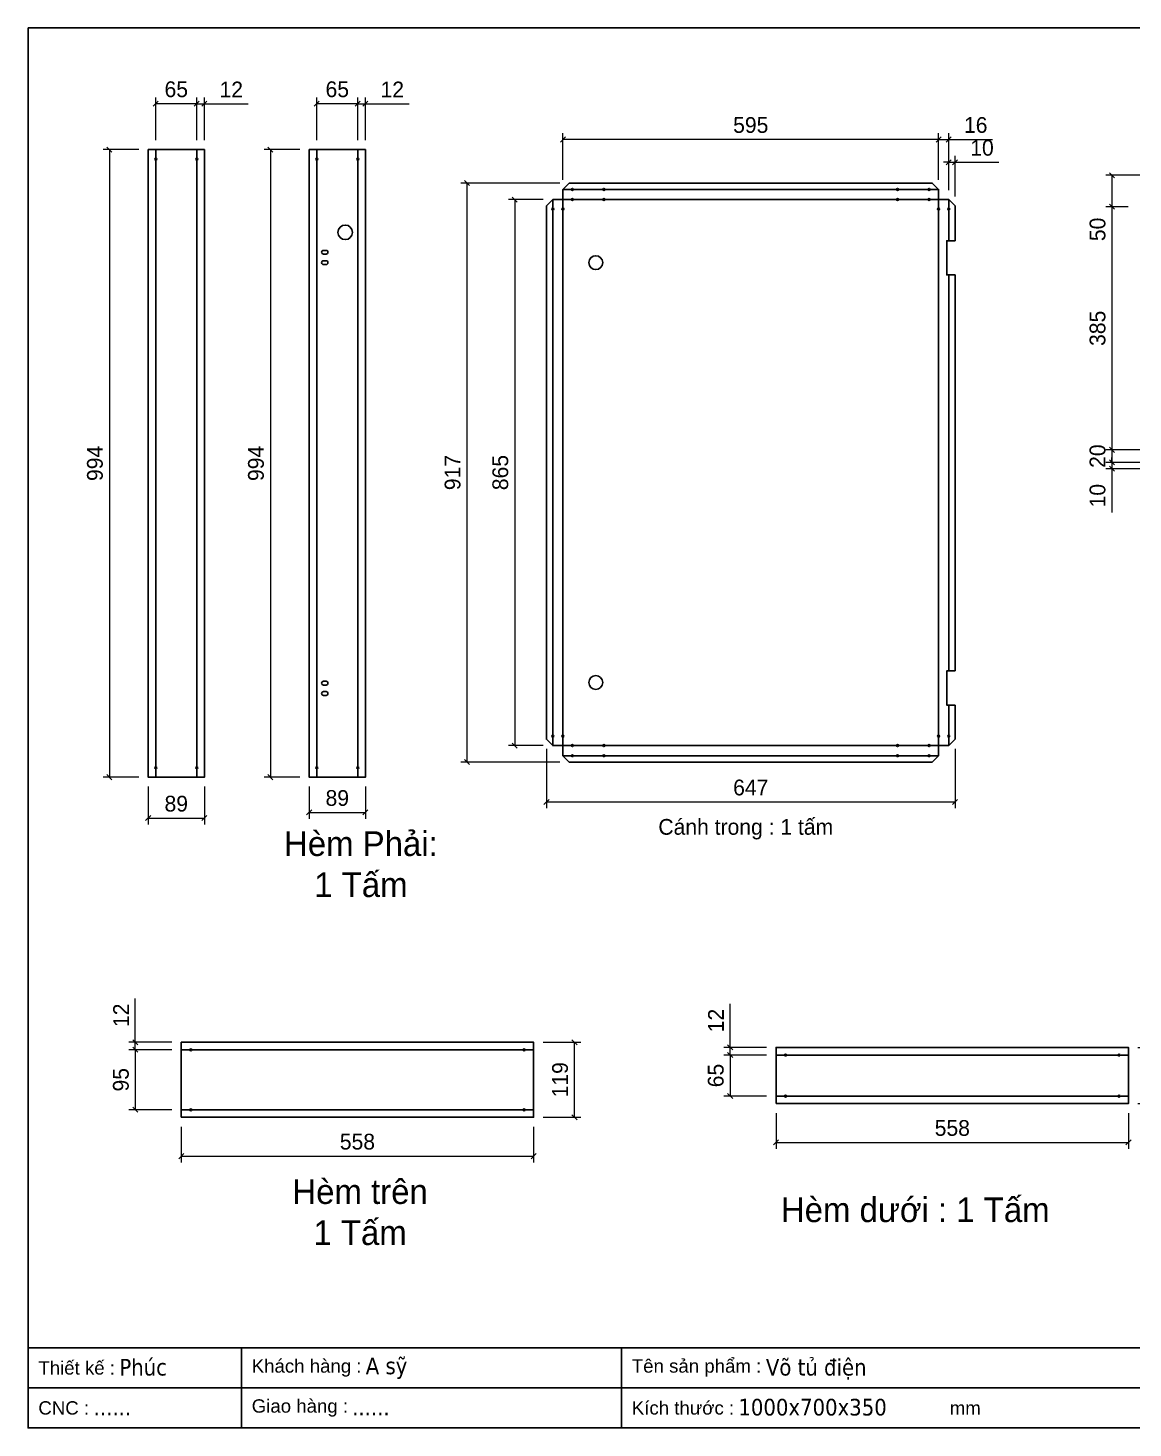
# Model space of a CAD drawing. Header units: millimetres. Extents: x 0 to 3136, y 0 to 2218.
# Drawn here: x 0 to 1750, y 0 to 2218 of the extents above; entities that cross this region are included whole.
import ezdxf
from ezdxf.enums import TextEntityAlignment as Align

# ---------------------------------------------------------------- set-up
doc = ezdxf.new("R2010")
doc.units = ezdxf.units.MM
doc.layers.add('CNC', color=7, linetype='Continuous')
doc.layers.add('DIM', color=253, linetype='Continuous')
doc.styles.add('Arial', font='arial.ttf')
doc.styles.add('Tahoma (Input Text)', font='tahoma.ttf')
doc.dimstyles.new('Dim-25', dxfattribs={"dimtxt": 25, "dimasz": 8, "dimexe": 10, "dimexo": 15, "dimgap": 10, "dimtad": 1, "dimdec": 0, "dimtxsty": 'Standard', "dimblk": 'OBLIQUE', "dimcen": 10, "dimclrd": 5, "dimclre": 5, "dimclrt": 3, "dimazin": 3, "dimtfac": 1, "dimtdec": 0, "dimtmove": 0, "dimatfit": 3, "dimldrblk": 'OBLIQUE', "dimlwd": 9, "dimlwe": 9})

# ---------------------------------------------------------------- blocks, each defined once
blk = doc.blocks.new('f3daunguoc')
at = {"layer": 'CNC', "color": 2, "lineweight": -3}
blk.add_circle((0, 0), 1.5, dxfattribs=at)
blk = doc.blocks.new('*D1')
at = {"color": 0, "linetype": 'ByBlock', "lineweight": -2}
for p, q in [((263.3, 2093.6), (271.3, 2101.6)), ((283.3, 2101.6), (275.3, 2093.6))]:
    blk.add_line(p, q, dxfattribs=at)
at = {"layer": 'Defpoints', "color": 0, "transparency": 16777216}
for p in [(279.3, 2097.6), (267.3, 2024.9), (279.3, 2024.9)]:
    blk.add_point(p, dxfattribs=at)
at = {"layer": 'DIM', "color": 5, "lineweight": 9, "transparency": 16777216}
for p, q in [((267.3, 2039.9), (267.3, 2107.6)), ((279.3, 2039.9), (279.3, 2107.6)), ((267.3, 2097.6), (259.3, 2097.6)), ((267.3, 2097.6), (279.3, 2097.6)), ((279.3, 2097.6), (348.5, 2097.6))]:
    blk.add_line(p, q, dxfattribs=at)
at = {"layer": 'DIM', "color": 3, "transparency": 16777216, "insert": (321.9, 2120.2), "char_height": 25, "attachment_point": 5}
blk.add_mtext('12', dxfattribs=at)
blk = doc.blocks.new('_Oblique')
at = {"color": 0, "linetype": 'ByBlock', "lineweight": -2}
blk.add_line((-0.5, -0.5), (0.5, 0.5), dxfattribs=at)
blk = doc.blocks.new('*D2')
at = {"color": 0, "linetype": 'ByBlock', "lineweight": -2}
for p, q in [((206.3, 2101.6), (198.3, 2093.6)), ((263.3, 2093.6), (271.3, 2101.6))]:
    blk.add_line(p, q, dxfattribs=at)
at = {"layer": 'Defpoints', "color": 0, "transparency": 16777216}
for p in [(202.3, 2097.6), (202.3, 2024.9), (267.3, 2024.9)]:
    blk.add_point(p, dxfattribs=at)
at = {"layer": 'DIM', "color": 5, "lineweight": 9, "transparency": 16777216}
for p, q in [((202.3, 2039.9), (202.3, 2107.6)), ((267.3, 2039.9), (267.3, 2107.6)), ((267.3, 2097.6), (202.3, 2097.6))]:
    blk.add_line(p, q, dxfattribs=at)
at = {"layer": 'DIM', "color": 3, "transparency": 16777216, "insert": (234.8, 2120.4), "char_height": 25, "attachment_point": 5}
blk.add_mtext('65', dxfattribs=at)
blk = doc.blocks.new('*D3')
at = {"color": 0, "linetype": 'ByBlock', "lineweight": -2}
for p, q in [((132.9, 2020.9), (124.9, 2028.9)), ((124.9, 1034.9), (132.9, 1026.9))]:
    blk.add_line(p, q, dxfattribs=at)
at = {"layer": 'Defpoints', "color": 0, "transparency": 16777216}
for p in [(190.3, 2024.9), (128.9, 1030.9), (190.3, 1030.9)]:
    blk.add_point(p, dxfattribs=at)
at = {"layer": 'DIM', "color": 5, "lineweight": 9, "transparency": 16777216}
for p, q in [((175.3, 2024.9), (118.9, 2024.9)), ((128.9, 2024.9), (128.9, 1030.9)), ((175.3, 1030.9), (118.9, 1030.9))]:
    blk.add_line(p, q, dxfattribs=at)
at = {"layer": 'DIM', "color": 3, "transparency": 16777216, "insert": (106.1, 1527.9), "char_height": 25, "attachment_point": 5, "rotation": 90}
blk.add_mtext('994', dxfattribs=at)
blk = doc.blocks.new('*D4')
at = {"color": 0, "linetype": 'ByBlock', "lineweight": -2}
for p, q in [((518.3, 2093.6), (526.3, 2101.6)), ((538.3, 2101.6), (530.3, 2093.6))]:
    blk.add_line(p, q, dxfattribs=at)
at = {"layer": 'Defpoints', "color": 0, "transparency": 16777216}
for p in [(534.3, 2097.6), (522.3, 2024.9), (534.3, 2024.9)]:
    blk.add_point(p, dxfattribs=at)
at = {"layer": 'DIM', "color": 5, "lineweight": 9, "transparency": 16777216}
for p, q in [((522.3, 2039.9), (522.3, 2107.6)), ((534.3, 2039.9), (534.3, 2107.6)), ((522.3, 2097.6), (514.3, 2097.6)), ((522.3, 2097.6), (534.3, 2097.6)), ((534.3, 2097.6), (603.5, 2097.6))]:
    blk.add_line(p, q, dxfattribs=at)
at = {"layer": 'DIM', "color": 3, "transparency": 16777216, "insert": (576.9, 2120.2), "char_height": 25, "attachment_point": 5}
blk.add_mtext('12', dxfattribs=at)
blk = doc.blocks.new('*D5')
at = {"color": 0, "linetype": 'ByBlock', "lineweight": -2}
for p, q in [((461.3, 2101.6), (453.3, 2093.6)), ((518.3, 2093.6), (526.3, 2101.6))]:
    blk.add_line(p, q, dxfattribs=at)
at = {"layer": 'Defpoints', "color": 0, "transparency": 16777216}
for p in [(457.3, 2097.6), (457.3, 2024.9), (522.3, 2024.9)]:
    blk.add_point(p, dxfattribs=at)
at = {"layer": 'DIM', "color": 5, "lineweight": 9, "transparency": 16777216}
for p, q in [((457.3, 2039.9), (457.3, 2107.6)), ((522.3, 2039.9), (522.3, 2107.6)), ((522.3, 2097.6), (457.3, 2097.6))]:
    blk.add_line(p, q, dxfattribs=at)
at = {"layer": 'DIM', "color": 3, "transparency": 16777216, "insert": (489.8, 2120.4), "char_height": 25, "attachment_point": 5}
blk.add_mtext('65', dxfattribs=at)
blk = doc.blocks.new('*D6')
at = {"color": 0, "linetype": 'ByBlock', "lineweight": -2}
for p, q in [((387.8, 2020.9), (379.8, 2028.9)), ((379.8, 1034.9), (387.8, 1026.9))]:
    blk.add_line(p, q, dxfattribs=at)
at = {"layer": 'Defpoints', "color": 0, "transparency": 16777216}
for p in [(445.3, 2024.9), (383.8, 1030.9), (445.3, 1030.9)]:
    blk.add_point(p, dxfattribs=at)
at = {"layer": 'DIM', "color": 5, "lineweight": 9, "transparency": 16777216}
for p, q in [((430.3, 2024.9), (373.8, 2024.9)), ((383.8, 2024.9), (383.8, 1030.9)), ((430.3, 1030.9), (373.8, 1030.9))]:
    blk.add_line(p, q, dxfattribs=at)
at = {"layer": 'DIM', "color": 3, "transparency": 16777216, "insert": (361.1, 1527.9), "char_height": 25, "attachment_point": 5, "rotation": 90}
blk.add_mtext('994', dxfattribs=at)
blk = doc.blocks.new('*D7')
at = {"color": 0, "linetype": 'ByBlock', "lineweight": -2}
for p, q in [((449.3, 979.1), (441.3, 971.1)), ((530.3, 971.1), (538.3, 979.1))]:
    blk.add_line(p, q, dxfattribs=at)
at = {"layer": 'Defpoints', "color": 0, "transparency": 16777216}
for p in [(445.3, 1030.9), (534.3, 1030.9), (534.3, 975.1)]:
    blk.add_point(p, dxfattribs=at)
at = {"layer": 'DIM', "color": 5, "lineweight": 9, "transparency": 16777216}
for p, q in [((445.3, 1015.9), (445.3, 965.1)), ((534.3, 1015.9), (534.3, 965.1)), ((445.3, 975.1), (534.3, 975.1))]:
    blk.add_line(p, q, dxfattribs=at)
at = {"layer": 'DIM', "color": 3, "transparency": 16777216, "insert": (489.8, 997.8), "char_height": 25, "attachment_point": 5}
blk.add_mtext('89', dxfattribs=at)
blk = doc.blocks.new('*D8')
at = {"color": 0, "linetype": 'ByBlock', "lineweight": -2}
for p, q in [((194.3, 970.1), (186.3, 962.1)), ((275.3, 962.1), (283.3, 970.1))]:
    blk.add_line(p, q, dxfattribs=at)
at = {"layer": 'Defpoints', "color": 0, "transparency": 16777216}
for p in [(190.3, 1030.9), (279.3, 1030.9), (279.3, 966.1)]:
    blk.add_point(p, dxfattribs=at)
at = {"layer": 'DIM', "color": 5, "lineweight": 9, "transparency": 16777216}
for p, q in [((190.3, 1015.9), (190.3, 956.1)), ((279.3, 1015.9), (279.3, 956.1)), ((190.3, 966.1), (279.3, 966.1))]:
    blk.add_line(p, q, dxfattribs=at)
at = {"layer": 'DIM', "color": 3, "transparency": 16777216, "insert": (234.8, 988.8), "char_height": 25, "attachment_point": 5}
blk.add_mtext('89', dxfattribs=at)
blk = doc.blocks.new('ovan6x10')
at = {"color": 2}
for p, q in [((3, 6), (7, 6)), ((3, 0), (7, 0))]:
    blk.add_line(p, q, dxfattribs=at)
for centre, start, end in [((3, 3), 90, 270), ((7, 3), 270, 90)]:
    blk.add_arc(centre, 3, start, end, dxfattribs=at)
blk = doc.blocks.new('khungtenAsean2')
at = {"color": 7}
for p, q in [((2970, -1980), (0, -1980)), ((320, -1980), (320, -2100)), ((890, -1980), (890, -2100)), ((2020, -2040), (0, -2040))]:
    blk.add_line(p, q, dxfattribs=at)
blk.add_lwpolyline([(0, 0), (2970, 0), (2970, -2100), (0, -2100)], close=True, dxfattribs=at)
at = {"color": 2, "char_height": 20, "width": 917.634, "attachment_point": 4, "style": 'Arial'}
for s, insert in [('  Tên sản phẩm :', (890, -2010)), ('  Thiết kế :', (0, -2010)), ('  Khách hàng :', (320, -2010)), ('  Giao hàng :', (320, -2070)), ('  CNC :', (0, -2070)), ('  Kích thước :', (890, -2070)), ('mm', (1382.3, -2070))]:
    blk.add_mtext(s, dxfattribs=dict(at, insert=insert))
at = {"color": 1, "style": 'Tahoma (Input Text)', "flags": 8}
for tag, p in [('#03', (506.6, -2019.3)), ('#01', (137.1, -2021.3)), ('#05', (1106.6, -2021.3)), ('#07', (1834.7, -2021.3)), ('#09', (2146.7, -2021.3)), ('#02', (98.5, -2081.3)), ('#04', (486.1, -2081.3)), ('#06', (1065.3, -2081.3)), ('#08', (1817.4, -2081.3)), ('#10', (2146.7, -2081.3))]:
    blk.add_attdef(tag, p, '', height=25, dxfattribs=at)
blk.add_attdef('#11', text='', height=25, dxfattribs=at).set_placement((2915, -2067.3), align=Align.CENTER)
blk = doc.blocks.new('*D9')
at = {"color": 0, "linetype": 'ByBlock', "lineweight": -2}
for p, q in [((1454.1, 2001), (1462.1, 2009)), ((1472.1, 2009), (1464.1, 2001))]:
    blk.add_line(p, q, dxfattribs=at)
at = {"layer": 'Defpoints', "color": 0, "transparency": 16777216}
for p in [(1468.1, 2005), (1458.1, 1945.9), (1468.1, 1935.9)]:
    blk.add_point(p, dxfattribs=at)
at = {"layer": 'DIM', "color": 5, "lineweight": 9, "transparency": 16777216}
for p, q in [((1458.1, 2005), (1450.1, 2005)), ((1458.1, 1960.9), (1458.1, 2015)), ((1458.1, 2005), (1468.1, 2005)), ((1468.1, 1950.9), (1468.1, 2015)), ((1468.1, 2005), (1537.5, 2005))]:
    blk.add_line(p, q, dxfattribs=at)
at = {"layer": 'DIM', "color": 3, "transparency": 16777216, "insert": (1510.8, 2027.7), "char_height": 25, "attachment_point": 5}
blk.add_mtext('10', dxfattribs=at)
blk = doc.blocks.new('*D10')
at = {"color": 0, "linetype": 'ByBlock', "lineweight": -2}
for p, q in [((1438.1, 2037), (1446.1, 2045)), ((1462.1, 2045), (1454.1, 2037))]:
    blk.add_line(p, q, dxfattribs=at)
at = {"layer": 'Defpoints', "color": 0, "transparency": 16777216}
for p in [(1458.1, 2041), (1442.1, 1961.9), (1458.1, 1945.9)]:
    blk.add_point(p, dxfattribs=at)
at = {"layer": 'DIM', "color": 5, "lineweight": 9, "transparency": 16777216}
for p, q in [((1442.1, 2041), (1434.1, 2041)), ((1442.1, 1976.9), (1442.1, 2051)), ((1442.1, 2041), (1458.1, 2041)), ((1458.1, 1960.9), (1458.1, 2051)), ((1458.1, 2041), (1527.6, 2041))]:
    blk.add_line(p, q, dxfattribs=at)
at = {"layer": 'DIM', "color": 3, "transparency": 16777216, "insert": (1500.9, 2063.8), "char_height": 25, "attachment_point": 5}
blk.add_mtext('16', dxfattribs=at)
blk = doc.blocks.new('*D11')
at = {"color": 0, "linetype": 'ByBlock', "lineweight": -2}
for p, q in [((851.1, 2045), (843.1, 2037)), ((1438.1, 2037), (1446.1, 2045))]:
    blk.add_line(p, q, dxfattribs=at)
at = {"layer": 'Defpoints', "color": 0, "transparency": 16777216}
for p in [(847.1, 2041), (847.1, 1961.9), (1442.1, 1961.9)]:
    blk.add_point(p, dxfattribs=at)
at = {"layer": 'DIM', "color": 5, "lineweight": 9, "transparency": 16777216}
for p, q in [((847.1, 1976.9), (847.1, 2051)), ((1442.1, 2041), (847.1, 2041)), ((1442.1, 1976.9), (1442.1, 2051))]:
    blk.add_line(p, q, dxfattribs=at)
at = {"layer": 'DIM', "color": 3, "transparency": 16777216, "insert": (1144.6, 2063.8), "char_height": 25, "attachment_point": 5}
blk.add_mtext('595', dxfattribs=at)
blk = doc.blocks.new('*D12')
at = {"color": 0, "linetype": 'ByBlock', "lineweight": -2}
for p, q in [((774.9, 1941.9), (766.9, 1949.9)), ((766.9, 1084.9), (774.9, 1076.9))]:
    blk.add_line(p, q, dxfattribs=at)
at = {"layer": 'Defpoints', "color": 0, "transparency": 16777216}
for p in [(831.1, 1945.9), (770.9, 1080.9), (831.1, 1080.9)]:
    blk.add_point(p, dxfattribs=at)
at = {"layer": 'DIM', "color": 5, "lineweight": 9, "transparency": 16777216}
for p, q in [((816.1, 1945.9), (760.9, 1945.9)), ((770.9, 1945.9), (770.9, 1080.9)), ((816.1, 1080.9), (760.9, 1080.9))]:
    blk.add_line(p, q, dxfattribs=at)
at = {"layer": 'DIM', "color": 3, "transparency": 16777216, "insert": (748.1, 1513.4), "char_height": 25, "attachment_point": 5, "rotation": 90}
blk.add_mtext('865', dxfattribs=at)
blk = doc.blocks.new('*D13')
at = {"color": 0, "linetype": 'ByBlock', "lineweight": -2}
for p, q in [((699.2, 1967.9), (691.2, 1975.9)), ((691.2, 1058.9), (699.2, 1050.9))]:
    blk.add_line(p, q, dxfattribs=at)
at = {"layer": 'Defpoints', "color": 0, "transparency": 16777216}
for p in [(857.1, 1971.9), (695.2, 1054.9), (857.1, 1054.9)]:
    blk.add_point(p, dxfattribs=at)
at = {"layer": 'DIM', "color": 5, "lineweight": 9, "transparency": 16777216}
for p, q in [((842.1, 1971.9), (685.2, 1971.9)), ((695.2, 1971.9), (695.2, 1054.9)), ((842.1, 1054.9), (685.2, 1054.9))]:
    blk.add_line(p, q, dxfattribs=at)
at = {"layer": 'DIM', "color": 3, "transparency": 16777216, "insert": (672.5, 1513.4), "char_height": 25, "attachment_point": 5, "rotation": 90}
blk.add_mtext('917', dxfattribs=at)
blk = doc.blocks.new('*D14')
at = {"color": 0, "linetype": 'ByBlock', "lineweight": -2}
for p, q in [((825.1, 995.6), (817.1, 987.6)), ((1464.1, 987.6), (1472.1, 995.6))]:
    blk.add_line(p, q, dxfattribs=at)
at = {"layer": 'Defpoints', "color": 0, "transparency": 16777216}
for p in [(821.1, 1090.9), (1468.1, 1090.9), (1468.1, 991.6)]:
    blk.add_point(p, dxfattribs=at)
at = {"layer": 'DIM', "color": 5, "lineweight": 9, "transparency": 16777216}
for p, q in [((821.1, 1075.9), (821.1, 981.6)), ((1468.1, 1075.9), (1468.1, 981.6)), ((821.1, 991.6), (1468.1, 991.6))]:
    blk.add_line(p, q, dxfattribs=at)
at = {"layer": 'DIM', "color": 3, "transparency": 16777216, "insert": (1144.6, 1014.4), "char_height": 25, "attachment_point": 5}
blk.add_mtext('647', dxfattribs=at)
blk = doc.blocks.new('*D15')
at = {"color": 0, "linetype": 'ByBlock', "lineweight": -2}
for p, q in [((1108, 606.8), (1116, 598.8)), ((1116, 586.8), (1108, 594.8))]:
    blk.add_line(p, q, dxfattribs=at)
at = {"layer": 'Defpoints', "color": 0, "transparency": 16777216}
for p in [(1112, 602.8), (1184.8, 602.8), (1184.8, 590.8)]:
    blk.add_point(p, dxfattribs=at)
at = {"layer": 'DIM', "color": 5, "lineweight": 9, "transparency": 16777216}
for p, q in [((1112, 602.8), (1112, 672)), ((1169.8, 602.8), (1102, 602.8)), ((1112, 590.8), (1112, 602.8)), ((1169.8, 590.8), (1102, 590.8)), ((1112, 590.8), (1112, 582.8))]:
    blk.add_line(p, q, dxfattribs=at)
at = {"layer": 'DIM', "color": 3, "transparency": 16777216, "insert": (1089.5, 645.4), "char_height": 25, "attachment_point": 5, "rotation": 90}
blk.add_mtext('12', dxfattribs=at)
blk = doc.blocks.new('*D16')
at = {"color": 0, "linetype": 'ByBlock', "lineweight": -2}
for p, q in [((1116, 586.8), (1108, 594.8)), ((1108, 529.8), (1116, 521.8))]:
    blk.add_line(p, q, dxfattribs=at)
at = {"layer": 'Defpoints', "color": 0, "transparency": 16777216}
for p in [(1184.8, 590.8), (1112, 525.8), (1184.8, 525.8)]:
    blk.add_point(p, dxfattribs=at)
at = {"layer": 'DIM', "color": 5, "lineweight": 9, "transparency": 16777216}
for p, q in [((1169.8, 590.8), (1102, 590.8)), ((1112, 590.8), (1112, 525.8)), ((1169.8, 525.8), (1102, 525.8))]:
    blk.add_line(p, q, dxfattribs=at)
at = {"layer": 'DIM', "color": 3, "transparency": 16777216, "insert": (1089.3, 558.3), "char_height": 25, "attachment_point": 5, "rotation": 90}
blk.add_mtext('65', dxfattribs=at)
blk = doc.blocks.new('*D17')
at = {"color": 0, "linetype": 'ByBlock', "lineweight": -2}
for p, q in [((1188.8, 456.4), (1180.8, 448.4)), ((1738.8, 448.4), (1746.8, 456.4))]:
    blk.add_line(p, q, dxfattribs=at)
at = {"layer": 'Defpoints', "color": 0, "transparency": 16777216}
for p in [(1184.8, 513.8), (1742.8, 513.8), (1742.8, 452.4)]:
    blk.add_point(p, dxfattribs=at)
at = {"layer": 'DIM', "color": 5, "lineweight": 9, "transparency": 16777216}
for p, q in [((1184.8, 498.8), (1184.8, 442.4)), ((1742.8, 498.8), (1742.8, 442.4)), ((1184.8, 452.4), (1742.8, 452.4))]:
    blk.add_line(p, q, dxfattribs=at)
at = {"layer": 'DIM', "color": 3, "transparency": 16777216, "insert": (1463.8, 475.1), "char_height": 25, "attachment_point": 5}
blk.add_mtext('558', dxfattribs=at)
blk = doc.blocks.new('*D18')
at = {"color": 0, "linetype": 'ByBlock', "lineweight": -2}
for p, q in [((1811.6, 598.8), (1803.6, 606.8)), ((1803.6, 517.8), (1811.6, 509.8))]:
    blk.add_line(p, q, dxfattribs=at)
at = {"layer": 'Defpoints', "color": 0, "transparency": 16777216}
for p in [(1742.8, 602.8), (1807.6, 602.8), (1742.8, 513.8)]:
    blk.add_point(p, dxfattribs=at)
at = {"layer": 'DIM', "color": 5, "lineweight": 9, "transparency": 16777216}
for p, q in [((1757.8, 602.8), (1817.6, 602.8)), ((1807.6, 513.8), (1807.6, 602.8)), ((1757.8, 513.8), (1817.6, 513.8))]:
    blk.add_line(p, q, dxfattribs=at)
at = {"layer": 'DIM', "color": 3, "transparency": 16777216, "insert": (1784.9, 558.3), "char_height": 25, "attachment_point": 5, "rotation": 90}
blk.add_mtext('89', dxfattribs=at)
blk = doc.blocks.new('*D21')
at = {"color": 0, "linetype": 'ByBlock', "lineweight": -2}
for p, q in [((1720.7, 1980.4), (1712.7, 1988.4)), ((1712.7, 1938.4), (1720.7, 1930.4))]:
    blk.add_line(p, q, dxfattribs=at)
at = {"layer": 'Defpoints', "color": 0, "transparency": 16777216}
for p in [(1807.1, 1984.4), (1716.7, 1934.4), (1757.1, 1934.4)]:
    blk.add_point(p, dxfattribs=at)
at = {"layer": 'DIM', "color": 5, "lineweight": 9, "transparency": 16777216}
for p, q in [((1792.1, 1984.4), (1706.7, 1984.4)), ((1716.7, 1984.4), (1716.7, 1934.4)), ((1742.1, 1934.4), (1706.7, 1934.4)), ((1716.7, 1934.4), (1716.7, 1870.7))]:
    blk.add_line(p, q, dxfattribs=at)
at = {"layer": 'DIM', "color": 3, "transparency": 16777216, "insert": (1693.9, 1898.6), "char_height": 25, "attachment_point": 5, "rotation": 90}
blk.add_mtext('50', dxfattribs=at)
blk = doc.blocks.new('*D22')
at = {"color": 0, "linetype": 'ByBlock', "lineweight": -2}
for p, q in [((1720.7, 1930.4), (1712.7, 1938.4)), ((1712.7, 1553.4), (1720.7, 1545.4))]:
    blk.add_line(p, q, dxfattribs=at)
at = {"layer": 'Defpoints', "color": 0, "transparency": 16777216}
for p in [(1757.1, 1934.4), (1716.7, 1549.4), (1785.1, 1549.4)]:
    blk.add_point(p, dxfattribs=at)
at = {"layer": 'DIM', "color": 5, "lineweight": 9, "transparency": 16777216}
for p, q in [((1742.1, 1934.4), (1706.7, 1934.4)), ((1716.7, 1934.4), (1716.7, 1549.4)), ((1770.1, 1549.4), (1706.7, 1549.4))]:
    blk.add_line(p, q, dxfattribs=at)
at = {"layer": 'DIM', "color": 3, "transparency": 16777216, "insert": (1693.9, 1741.9), "char_height": 25, "attachment_point": 5, "rotation": 90}
blk.add_mtext('385', dxfattribs=at)
blk = doc.blocks.new('*D23')
at = {"color": 0, "linetype": 'ByBlock', "lineweight": -2}
for p, q in [((1720.7, 1545.4), (1712.7, 1553.4)), ((1712.7, 1533.4), (1720.7, 1525.4))]:
    blk.add_line(p, q, dxfattribs=at)
at = {"layer": 'Defpoints', "color": 0, "transparency": 16777216}
for p in [(1785.1, 1549.4), (1716.7, 1529.4), (1807.1, 1529.4)]:
    blk.add_point(p, dxfattribs=at)
at = {"layer": 'DIM', "color": 5, "lineweight": 9, "transparency": 16777216}
for p, q in [((1770.1, 1549.4), (1706.7, 1549.4)), ((1716.7, 1549.4), (1716.7, 1529.4)), ((1792.1, 1529.4), (1706.7, 1529.4))]:
    blk.add_line(p, q, dxfattribs=at)
at = {"layer": 'DIM', "color": 3, "transparency": 16777216, "insert": (1693.9, 1539.4), "char_height": 25, "attachment_point": 5, "rotation": 90}
blk.add_mtext('20', dxfattribs=at)
blk = doc.blocks.new('*D24')
at = {"color": 0, "linetype": 'ByBlock', "lineweight": -2}
for p, q in [((1712.7, 1533.4), (1720.7, 1525.4)), ((1720.7, 1515.4), (1712.7, 1523.4))]:
    blk.add_line(p, q, dxfattribs=at)
at = {"layer": 'Defpoints', "color": 0, "transparency": 16777216}
for p in [(1716.7, 1519.4), (1807.1, 1529.4), (1807.1, 1519.4)]:
    blk.add_point(p, dxfattribs=at)
at = {"layer": 'DIM', "color": 5, "lineweight": 9, "transparency": 16777216}
for p, q in [((1716.7, 1529.4), (1716.7, 1537.4)), ((1792.1, 1529.4), (1706.7, 1529.4)), ((1792.1, 1519.4), (1706.7, 1519.4)), ((1716.7, 1529.4), (1716.7, 1519.4)), ((1716.7, 1519.4), (1716.7, 1450.1))]:
    blk.add_line(p, q, dxfattribs=at)
at = {"layer": 'DIM', "color": 3, "transparency": 16777216, "insert": (1693.9, 1476.8), "char_height": 25, "attachment_point": 5, "rotation": 90}
blk.add_mtext('10', dxfattribs=at)
blk = doc.blocks.new('*D28')
at = {"color": 0, "linetype": 'ByBlock', "lineweight": -2}
for p, q in [((165.9, 615.1), (173.9, 607.1)), ((173.9, 595.1), (165.9, 603.1))]:
    blk.add_line(p, q, dxfattribs=at)
at = {"layer": 'Defpoints', "color": 0, "transparency": 16777216}
for p in [(169.9, 611.1), (242.7, 611.1), (242.7, 599.1)]:
    blk.add_point(p, dxfattribs=at)
at = {"layer": 'DIM', "color": 5, "lineweight": 9, "transparency": 16777216}
for p, q in [((169.9, 611.1), (169.9, 680.3)), ((227.7, 611.1), (159.9, 611.1)), ((227.7, 599.1), (159.9, 599.1)), ((169.9, 599.1), (169.9, 611.1)), ((169.9, 599.1), (169.9, 591.1))]:
    blk.add_line(p, q, dxfattribs=at)
at = {"layer": 'DIM', "color": 3, "transparency": 16777216, "insert": (147.4, 653.7), "char_height": 25, "attachment_point": 5, "rotation": 90}
blk.add_mtext('12', dxfattribs=at)
blk = doc.blocks.new('*D29')
at = {"color": 0, "linetype": 'ByBlock', "lineweight": -2}
for p, q in [((173.9, 595.1), (165.9, 603.1)), ((165.9, 508.1), (173.9, 500.1))]:
    blk.add_line(p, q, dxfattribs=at)
at = {"layer": 'Defpoints', "color": 0, "transparency": 16777216}
for p in [(242.7, 599.1), (169.9, 504.1), (242.7, 504.1)]:
    blk.add_point(p, dxfattribs=at)
at = {"layer": 'DIM', "color": 5, "lineweight": 9, "transparency": 16777216}
for p, q in [((227.7, 599.1), (159.9, 599.1)), ((169.9, 599.1), (169.9, 504.1)), ((227.7, 504.1), (159.9, 504.1))]:
    blk.add_line(p, q, dxfattribs=at)
at = {"layer": 'DIM', "color": 3, "transparency": 16777216, "insert": (147.2, 551.6), "char_height": 25, "attachment_point": 5, "rotation": 90}
blk.add_mtext('95', dxfattribs=at)
blk = doc.blocks.new('*D30')
at = {"color": 0, "linetype": 'ByBlock', "lineweight": -2}
for p, q in [((246.7, 434.6), (238.7, 426.6)), ((796.7, 426.6), (804.7, 434.6))]:
    blk.add_line(p, q, dxfattribs=at)
at = {"layer": 'Defpoints', "color": 0, "transparency": 16777216}
for p in [(242.7, 492.1), (800.7, 492.1), (800.7, 430.6)]:
    blk.add_point(p, dxfattribs=at)
at = {"layer": 'DIM', "color": 5, "lineweight": 9, "transparency": 16777216}
for p, q in [((242.7, 477.1), (242.7, 420.6)), ((800.7, 477.1), (800.7, 420.6)), ((242.7, 430.6), (800.7, 430.6))]:
    blk.add_line(p, q, dxfattribs=at)
at = {"layer": 'DIM', "color": 3, "transparency": 16777216, "insert": (521.7, 453.4), "char_height": 25, "attachment_point": 5}
blk.add_mtext('558', dxfattribs=at)
blk = doc.blocks.new('*D31')
at = {"color": 0, "linetype": 'ByBlock', "lineweight": -2}
for p, q in [((869.5, 607.1), (861.5, 615.1)), ((861.5, 496.1), (869.5, 488.1))]:
    blk.add_line(p, q, dxfattribs=at)
at = {"layer": 'Defpoints', "color": 0, "transparency": 16777216}
for p in [(800.7, 611.1), (865.5, 611.1), (800.7, 492.1)]:
    blk.add_point(p, dxfattribs=at)
at = {"layer": 'DIM', "color": 5, "lineweight": 9, "transparency": 16777216}
for p, q in [((815.7, 611.1), (875.5, 611.1)), ((865.5, 492.1), (865.5, 611.1)), ((815.7, 492.1), (875.5, 492.1))]:
    blk.add_line(p, q, dxfattribs=at)
at = {"layer": 'DIM', "color": 3, "transparency": 16777216, "insert": (842.7, 551.6), "char_height": 25, "attachment_point": 5, "rotation": 90}
blk.add_mtext('119', dxfattribs=at)

msp = doc.modelspace()

# ---------------------------------------------------------------- linework, layer by layer
at = {"color": 7}
for p, q in [((190.3, 2024.9), (190.3, 1030.9)), ((202.3, 2024.9), (202.3, 1030.9)), ((267.3, 2024.9), (267.3, 1030.9)), ((279.3, 2024.9), (279.3, 1030.9)), ((445.3, 2024.9), (445.3, 1030.9)), ((457.3, 2024.9), (457.3, 1030.9)), ((522.3, 2024.9), (522.3, 1030.9)), ((534.3, 2024.9), (534.3, 1030.9))]:
    msp.add_line(p, q, dxfattribs=at)
for p, q in [((242.7, 611.1), (800.7, 611.1)), ((242.7, 599.1), (800.7, 599.1)), ((1184.8, 602.8), (1742.8, 602.8)), ((1184.8, 590.8), (1742.8, 590.8)), ((1184.8, 525.8), (1742.8, 525.8)), ((1184.8, 513.8), (1742.8, 513.8)), ((242.7, 504.1), (800.7, 504.1)), ((242.7, 492.1), (800.7, 492.1))]:
    msp.add_line(p, q)
at = {"color": 2}
for points in [[(190.3, 2024.9), (279.3, 2024.9), (279.3, 1030.9), (190.3, 1030.9)], [(445.3, 2024.9), (534.3, 2024.9), (534.3, 1030.9), (445.3, 1030.9)]]:
    msp.add_lwpolyline(points, close=True, dxfattribs=at)
at = {"color": 7}
for points in [[(1468.1, 1145.1), (1468.1, 1090.9), (1458.1, 1080.9), (1442.1, 1080.9), (1442.1, 1064.9), (1432.1, 1054.9), (857.1, 1054.9), (847.1, 1064.9), (847.1, 1080.9), (831.1, 1080.9), (821.1, 1090.9), (821.1, 1935.9), (831.1, 1945.9), (847.1, 1945.9), (847.1, 1961.9), (857.1, 1971.9), (1432.1, 1971.9), (1442.1, 1961.9), (1442.1, 1945.9), (1458.1, 1945.9), (1468.1, 1935.9), (1468.1, 1880.6)], [(847.1, 1961.9), (1442.1, 1961.9)], [(831.1, 1080.9), (831.1, 1945.9)], [(1458.1, 1945.9), (1458.1, 1880.6)], [(1458.1, 1826.6), (1458.1, 1199.1)], [(1468.1, 1826.6), (1468.1, 1199.1)], [(1458.1, 1145.1), (1458.1, 1080.9)], [(1442.1, 1064.9), (847.1, 1064.9)]]:
    msp.add_lwpolyline(points, dxfattribs=at)
msp.add_lwpolyline([(847.1, 1945.9), (1442.1, 1945.9), (1442.1, 1080.9), (847.1, 1080.9)], close=True, dxfattribs=at)
at = {"color": 2}
for points in [[(1468.1, 1826.6), (1455.1, 1826.6), (1455.1, 1880.6), (1468.1, 1880.6)], [(1468.1, 1199.1), (1455.1, 1199.1), (1455.1, 1145.1), (1468.1, 1145.1)]]:
    msp.add_lwpolyline(points, dxfattribs=at)
for points in [[(242.7, 492.1), (242.7, 611.1), (800.7, 611.1), (800.7, 492.1)], [(1184.8, 513.8), (1184.8, 602.8), (1742.8, 602.8), (1742.8, 513.8)]]:
    msp.add_lwpolyline(points, close=True)
for centre, radius in [((502.3, 1893.9), 11.5), ((899.1, 1845.9), 11), ((899.1, 1180.9), 11)]:
    msp.add_circle(centre, radius, dxfattribs=at)

# ---------------------------------------------------------------- block references
at = {"color": 7}
ref = msp.add_blockref('khungtenAsean2', (0, 2217.6), dxfattribs=dict(at, xscale=1.055999999996856, yscale=1.055999999996856, zscale=1.055999999996856))
ref.add_attrib('#06', '1000x700x350', (1125, 19.8), dxfattribs={"color": 1, "height": 26.4, "style": 'Tahoma (Input Text)'})
ref.add_attrib('#05', 'Võ tủ điện', (1168.6, 83.1), dxfattribs={"color": 1, "height": 26.4, "style": 'Tahoma (Input Text)'})
ref.add_attrib('#04', '......', (513.3, 19.8), dxfattribs={"color": 1, "height": 26.4, "style": 'Tahoma (Input Text)'})
ref.add_attrib('#03', 'A sỹ', (534.9, 85.2), dxfattribs={"color": 1, "height": 26.4, "style": 'Tahoma (Input Text)'})
ref.add_attrib('#02', '......', (104, 19.8), dxfattribs={"color": 1, "height": 26.4, "style": 'Tahoma (Input Text)'})
ref.add_attrib('#01', 'Phúc', (144.7, 83.1), dxfattribs={"color": 1, "height": 26.4, "style": 'Tahoma (Input Text)'})
at = {"lineweight": -3, "xscale": -1}
for p, rotation in [((202.3, 2009.9), 180), ((267.3, 2009.9), 180), ((457.3, 2009.9), 180), ((522.3, 2009.9), 180), ((862.1, 1961.9), 180), ((912.1, 1961.9), 180), ((831.1, 1930.9), 180), ((847.1, 1930.9), 180), ((862.1, 1945.9), 180), ((912.1, 1945.9), 180), ((257.7, 599.1), 270), ((1199.8, 590.8), 270), ((1199.8, 525.8), 270), ((257.7, 504.1), 270)]:
    msp.add_blockref('f3daunguoc', p, dxfattribs=dict(at, rotation=rotation))
at = {"lineweight": -3}
for p, rotation in [((1377.1, 1961.9), 180), ((1427.1, 1961.9), 180), ((1377.1, 1945.9), 180), ((1427.1, 1945.9), 180), ((1442.1, 1930.9), 180), ((1458.1, 1930.9), 180), ((785.7, 599.1), 90), ((1727.8, 590.8), 90), ((1727.8, 525.8), 90), ((785.7, 504.1), 90)]:
    msp.add_blockref('f3daunguoc', p, dxfattribs=dict(at, rotation=rotation))
at = {"color": 7}
for p in [(465, 1859.4), (465, 1842.9)]:
    msp.add_blockref('ovan6x10', p, dxfattribs=at)
at = {"color": 7, "xscale": -1, "rotation": 180}
for p in [(465, 1182.9), (465, 1166.4)]:
    msp.add_blockref('ovan6x10', p, dxfattribs=at)
at = {"lineweight": -3}
for p in [(831.1, 1095.9), (847.1, 1095.9), (862.1, 1080.9), (862.1, 1064.9), (912.1, 1080.9), (912.1, 1064.9), (202.3, 1045.9), (267.3, 1045.9), (457.3, 1045.9), (522.3, 1045.9)]:
    msp.add_blockref('f3daunguoc', p, dxfattribs=at)
at = {"lineweight": -3, "xscale": -1}
for p in [(1442.1, 1095.9), (1458.1, 1095.9), (1377.1, 1080.9), (1377.1, 1064.9), (1427.1, 1080.9), (1427.1, 1064.9)]:
    msp.add_blockref('f3daunguoc', p, dxfattribs=at)

# ---------------------------------------------------------------- texts
at = {"color": 2, "attachment_point": 5}
for s, insert, char_height, width in [('Cánh trong : 1 tấm', (1136.7, 948.4), 25, 1071), ('Hèm Phải: \\P1 Tấm', (527.2, 892.8), 39, 775), ('Hèm trên\\P1 Tấm', (525.9, 341.6), 39, 775), ('Hèm dưới : 1 Tấm', (1405.1, 345.4), 39, 775)]:
    msp.add_mtext(s, dxfattribs=dict(at, insert=insert, char_height=char_height, width=width))

# ---------------------------------------------------------------- dimensions: what is measured, and where the dimension line sits
at = {"layer": 'DIM', "color": 2}
for base, p1, p2, picture, middle in [((202.3, 2097.6), (267.3, 2024.9), (202.3, 2024.9), '*D2', (234.8, 2120.4)), ((279.3, 2097.6), (267.3, 2024.9), (279.3, 2024.9), '*D1', (321.9, 2120.2)), ((457.3, 2097.6), (522.3, 2024.9), (457.3, 2024.9), '*D5', (489.8, 2120.4)), ((534.3, 2097.6), (522.3, 2024.9), (534.3, 2024.9), '*D4', (576.9, 2120.2)), ((847.1, 2041), (1442.1, 1961.9), (847.1, 1961.9), '*D11', (1144.6, 2063.8)), ((1458.1, 2041), (1442.1, 1961.9), (1458.1, 1945.9), '*D10', (1500.9, 2063.8)), ((1468.1, 2005), (1458.1, 1945.9), (1468.1, 1935.9), '*D9', (1510.8, 2027.7)), ((1468.1, 991.6), (821.1, 1090.9), (1468.1, 1090.9), '*D14', (1144.6, 1014.4)), ((279.3, 966.1), (190.3, 1030.9), (279.3, 1030.9), '*D8', (234.8, 988.8)), ((534.3, 975.1), (445.3, 1030.9), (534.3, 1030.9), '*D7', (489.8, 997.8))]:
    dim = msp.add_linear_dim(base=base, p1=p1, p2=p2, dimstyle='Dim-25', dxfattribs=at)
    dim.commit()
    dim.dimension.update_dxf_attribs({"geometry": picture, "text_midpoint": middle})
for base, p1, p2, angle, picture, middle in [((128.9, 1030.9), (190.3, 2024.9), (190.3, 1030.9), 90, '*D3', (106.1, 1527.9)), ((383.8, 1030.9), (445.3, 2024.9), (445.3, 1030.9), 90, '*D6', (361.1, 1527.9)), ((695.2, 1054.9), (857.1, 1971.9), (857.1, 1054.9), 90, '*D13', (672.5, 1513.4)), ((770.9, 1080.9), (831.1, 1945.9), (831.1, 1080.9), 90, '*D12', (748.1, 1513.4)), ((169.9, 611.1), (242.7, 599.1), (242.7, 611.1), 90, '*D28', (147.4, 653.7)), ((1112, 602.8), (1184.8, 590.8), (1184.8, 602.8), 90, '*D15', (1089.5, 645.4)), ((169.9, 504.1), (242.7, 599.1), (242.7, 504.1), 90, '*D29', (147.2, 551.6)), ((865.5, 611.1), (800.7, 492.1), (800.7, 611.1), 90, '*D31', (842.7, 551.6)), ((1807.6, 602.8), (1742.8, 513.8), (1742.8, 602.8), 90, '*D18', (1784.9, 558.3)), ((1112, 525.8), (1184.8, 590.8), (1184.8, 525.8), 90, '*D16', (1089.3, 558.3)), ((1742.8, 452.4), (1184.8, 513.8), (1742.8, 513.8), 180, '*D17', (1463.8, 475.1)), ((800.7, 430.6), (242.7, 492.1), (800.7, 492.1), 180, '*D30', (521.7, 453.4))]:
    dim = msp.add_linear_dim(base=base, p1=p1, p2=p2, angle=angle, dimstyle='Dim-25', dxfattribs=at)
    dim.commit()
    dim.dimension.update_dxf_attribs({"geometry": picture, "text_midpoint": middle})
at = {"layer": 'DIM', "color": 7}
for base, p1, p2, picture, middle in [((1716.7, 1934.4), (1807.1, 1984.4), (1757.1, 1934.4), '*D21', (1693.9, 1898.6)), ((1716.7, 1549.4), (1757.1, 1934.4), (1785.1, 1549.4), '*D22', (1693.9, 1741.9)), ((1716.7, 1519.4), (1807.1, 1529.4), (1807.1, 1519.4), '*D24', (1693.9, 1476.8))]:
    dim = msp.add_linear_dim(base=base, p1=p1, p2=p2, angle=90, dimstyle='Dim-25', dxfattribs=at)
    dim.commit()
    dim.dimension.update_dxf_attribs({"geometry": picture, "text_midpoint": middle})
dim = msp.add_linear_dim(base=(1716.7, 1529.4), p1=(1785.1, 1549.4), p2=(1807.1, 1529.4), angle=90, dimstyle='Dim-25', dxfattribs=at)
dim.commit()
dim.dimension.update_dxf_attribs({"geometry": '*D23', "text_midpoint": (1716.7, 1539.4), "dimtype": 160})

doc.saveas('drawing.dxf')
